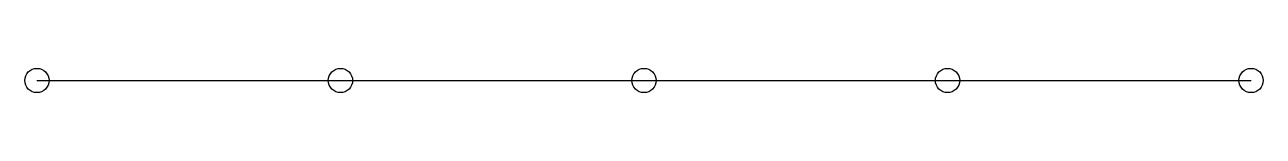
# Model space of a CAD drawing. Header units: millimetres. Extents: x -2 to 202, y -2 to 2.
import ezdxf

# ---------------------------------------------------------------- set-up
doc = ezdxf.new("R2010")
doc.units = ezdxf.units.MM

# ---------------------------------------------------------------- blocks, each defined once
blk = doc.blocks.new('OC_TEST_BLOCK_DIST')
blk.add_circle((0, 0), 2)

msp = doc.modelspace()

# ---------------------------------------------------------------- linework, layer by layer
msp.add_line((0, 0), (200, 0))

# ---------------------------------------------------------------- block references
for p in [(0, 0), (50, 0), (100, 0), (150, 0), (200, 0)]:
    msp.add_blockref('OC_TEST_BLOCK_DIST', p)

doc.saveas('drawing.dxf')
